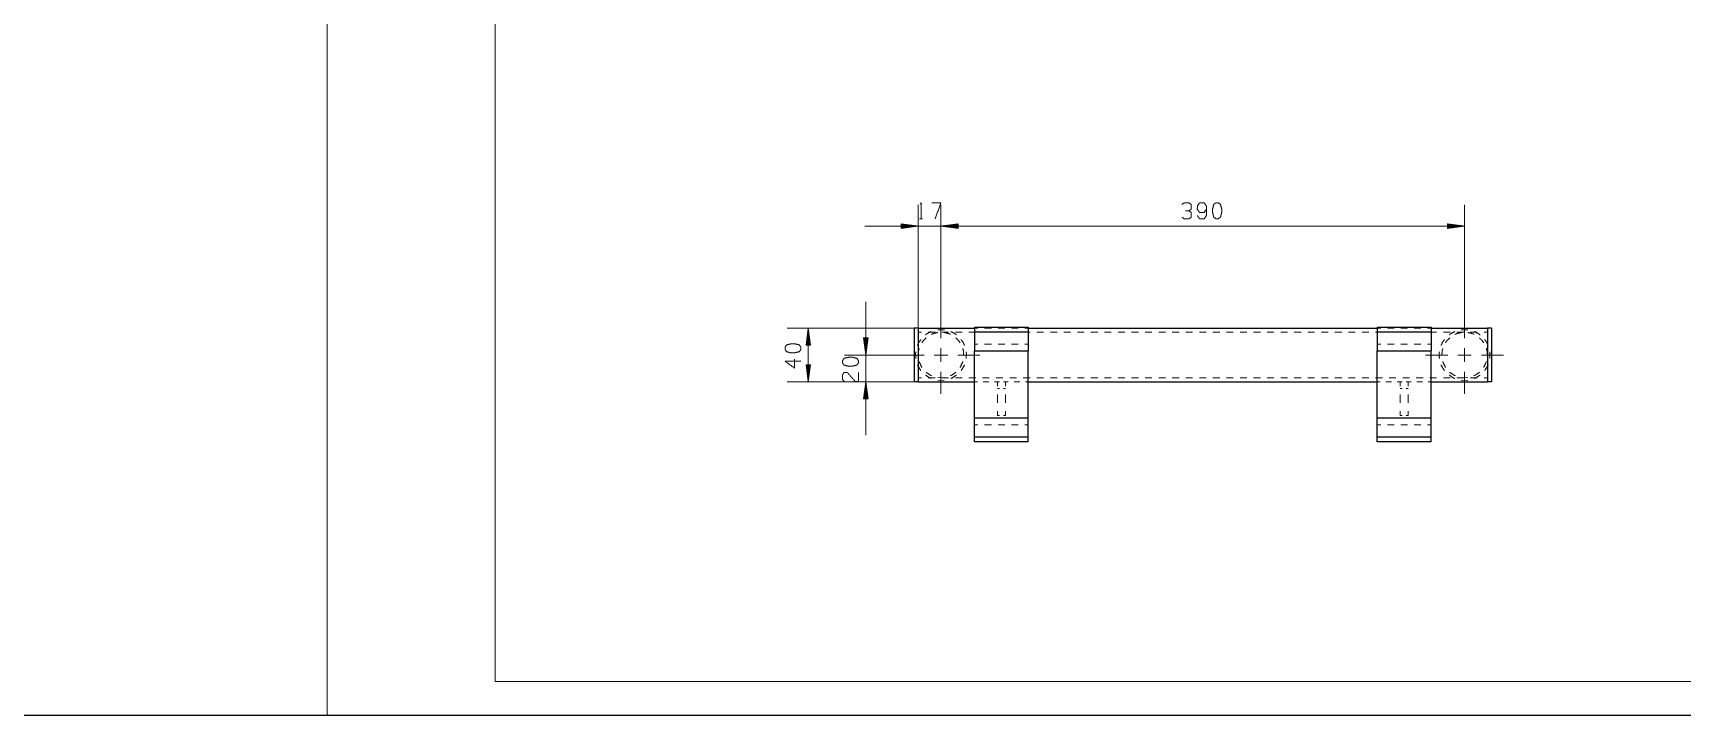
# Model space of a CAD drawing. Header units: millimetres. Extents: x 2210 to 79821, y -19430 to 2344.
# Drawn here: x 10473.2 to 10718.9, y 1492.8 to 1594.4 of the extents above; entities that cross this region are included whole.
import ezdxf

# ---------------------------------------------------------------- set-up
doc = ezdxf.new("R2010")
doc.units = ezdxf.units.MM
doc.layers.add('101', color=7, linetype='Continuous', true_color=0xffffff)

msp = doc.modelspace()

# ---------------------------------------------------------------- linework, layer by layer
msp.add_line((2209.78, 1492.82), (13049.16, 1492.82))
at = {"layer": '101', "color": 133, "linetype": 'Continuous', "lineweight": 18}
for p, q in [((10517.07, 1789.82), (10517.07, 1492.82)), ((10542.07, 1784.82), (10542.07, 1497.82)), ((10542.07, 1497.82), (10932.07, 1497.82)), ((10517.07, 1492.82), (10937.07, 1492.82))]:
    msp.add_line(p, q, dxfattribs=at)
at = {"layer": '101', "color": 22, "linetype": 'Continuous', "lineweight": 18}
for p, q in [((10605.1, 1550.44), (10605.1, 1568.81)), ((10608.5, 1552.24), (10608.5, 1568.81)), ((10608.5, 1552.24), (10608.5, 1568.81)), ((10686.5, 1552.24), (10686.5, 1568.81)), ((10597.16, 1565.64), (10616.44, 1565.64)), ((10602.56, 1565.97), (10602.59, 1565.97)), ((10602.56, 1565.97), (10602.59, 1565.97)), ((10602.56, 1565.97), (10602.56, 1565.3)), ((10605.1, 1565.64), (10602.56, 1565.97)), ((10602.56, 1565.92), (10602.98, 1565.92)), ((10602.56, 1565.86), (10603.36, 1565.86)), ((10602.56, 1565.81), (10603.75, 1565.81)), ((10602.56, 1565.76), (10604.14, 1565.76)), ((10602.56, 1565.71), (10604.52, 1565.71)), ((10602.56, 1565.66), (10604.91, 1565.66)), ((10602.56, 1565.3), (10605.1, 1565.64)), ((10602.56, 1565.61), (10604.91, 1565.61)), ((10602.56, 1565.56), (10604.52, 1565.56)), ((10602.56, 1565.51), (10604.14, 1565.51)), ((10602.56, 1565.46), (10603.75, 1565.46)), ((10602.56, 1565.41), (10603.36, 1565.41)), ((10602.56, 1565.36), (10602.98, 1565.36)), ((10602.56, 1565.31), (10602.59, 1565.31)), ((10602.56, 1565.31), (10602.59, 1565.31)), ((10611.04, 1565.97), (10608.5, 1565.64)), ((10611.04, 1565.97), (10608.5, 1565.64)), ((10608.5, 1565.64), (10611.04, 1565.3)), ((10608.5, 1565.64), (10686.5, 1565.64)), ((10608.5, 1565.64), (10611.04, 1565.3)), ((10611.04, 1565.66), (10608.69, 1565.66)), ((10611.04, 1565.66), (10608.69, 1565.66)), ((10611.04, 1565.61), (10608.69, 1565.61)), ((10611.04, 1565.61), (10608.69, 1565.61)), ((10611.04, 1565.71), (10609.08, 1565.71)), ((10611.04, 1565.71), (10609.08, 1565.71)), ((10611.04, 1565.56), (10609.08, 1565.56)), ((10611.04, 1565.56), (10609.08, 1565.56)), ((10611.04, 1565.76), (10609.47, 1565.76)), ((10611.04, 1565.76), (10609.47, 1565.76)), ((10611.04, 1565.51), (10609.47, 1565.51)), ((10611.04, 1565.51), (10609.47, 1565.51)), ((10611.04, 1565.81), (10609.85, 1565.81)), ((10611.04, 1565.81), (10609.85, 1565.81)), ((10611.04, 1565.46), (10609.85, 1565.46)), ((10611.04, 1565.46), (10609.85, 1565.46)), ((10611.04, 1565.86), (10610.24, 1565.86)), ((10611.04, 1565.86), (10610.24, 1565.86)), ((10611.04, 1565.41), (10610.24, 1565.41)), ((10611.04, 1565.41), (10610.24, 1565.41)), ((10611.04, 1565.92), (10610.62, 1565.92)), ((10611.04, 1565.92), (10610.62, 1565.92)), ((10611.04, 1565.36), (10610.62, 1565.36)), ((10611.04, 1565.36), (10610.62, 1565.36)), ((10611.04, 1565.97), (10611.01, 1565.97)), ((10611.04, 1565.97), (10611.01, 1565.97)), ((10611.04, 1565.97), (10611.01, 1565.97)), ((10611.04, 1565.97), (10611.01, 1565.97)), ((10611.04, 1565.31), (10611.01, 1565.31)), ((10611.04, 1565.31), (10611.01, 1565.31)), ((10611.04, 1565.31), (10611.01, 1565.31)), ((10611.04, 1565.31), (10611.01, 1565.31)), ((10611.04, 1565.3), (10611.04, 1565.97)), ((10611.04, 1565.3), (10611.04, 1565.97)), ((10683.96, 1565.97), (10683.99, 1565.97)), ((10683.96, 1565.97), (10683.99, 1565.97)), ((10683.96, 1565.97), (10683.96, 1565.3)), ((10686.5, 1565.64), (10683.96, 1565.97)), ((10683.96, 1565.92), (10684.38, 1565.92)), ((10683.96, 1565.86), (10684.76, 1565.86)), ((10683.96, 1565.81), (10685.15, 1565.81)), ((10683.96, 1565.76), (10685.54, 1565.76)), ((10683.96, 1565.71), (10685.92, 1565.71)), ((10683.96, 1565.66), (10686.31, 1565.66)), ((10683.96, 1565.3), (10686.5, 1565.64)), ((10683.96, 1565.61), (10686.31, 1565.61)), ((10683.96, 1565.56), (10685.92, 1565.56)), ((10683.96, 1565.51), (10685.54, 1565.51)), ((10683.96, 1565.46), (10685.15, 1565.46)), ((10683.96, 1565.41), (10684.76, 1565.41)), ((10683.96, 1565.36), (10684.38, 1565.36)), ((10683.96, 1565.31), (10683.99, 1565.31)), ((10683.96, 1565.31), (10683.99, 1565.31)), ((10597.3, 1534.5), (10597.3, 1554.37)), ((10604.5, 1550.44), (10585.56, 1550.44)), ((10588.73, 1550.44), (10588.4, 1547.9)), ((10588.71, 1547.9), (10588.71, 1550.24)), ((10589.07, 1547.9), (10588.73, 1550.44)), ((10588.73, 1542.44), (10588.73, 1550.44)), ((10588.76, 1547.9), (10588.76, 1550.24)), ((10588.4, 1547.9), (10588.4, 1547.93)), ((10588.4, 1547.9), (10588.4, 1547.93)), ((10588.4, 1547.9), (10589.07, 1547.9)), ((10588.45, 1547.9), (10588.45, 1548.31)), ((10588.51, 1547.9), (10588.51, 1548.7)), ((10588.56, 1547.9), (10588.56, 1549.09)), ((10588.61, 1547.9), (10588.61, 1549.47)), ((10588.66, 1547.9), (10588.66, 1549.86)), ((10588.81, 1547.9), (10588.81, 1549.86)), ((10588.86, 1547.9), (10588.86, 1549.47)), ((10588.91, 1547.9), (10588.91, 1549.09)), ((10588.96, 1547.9), (10588.96, 1548.7)), ((10589.01, 1547.9), (10589.01, 1548.31)), ((10589.06, 1547.9), (10589.06, 1547.93)), ((10589.06, 1547.9), (10589.06, 1547.93)), ((10596.97, 1548.98), (10596.97, 1548.94)), ((10596.97, 1548.98), (10596.97, 1548.94)), ((10596.97, 1548.98), (10597.3, 1546.44)), ((10597.64, 1548.98), (10596.97, 1548.98)), ((10597.02, 1548.98), (10597.02, 1548.56)), ((10597.07, 1548.98), (10597.07, 1548.17)), ((10597.13, 1548.98), (10597.13, 1547.79)), ((10597.18, 1548.98), (10597.18, 1547.4)), ((10597.23, 1548.98), (10597.23, 1547.02)), ((10597.28, 1548.98), (10597.28, 1546.63)), ((10597.3, 1546.44), (10597.64, 1548.98)), ((10597.33, 1548.98), (10597.33, 1546.63)), ((10597.38, 1548.98), (10597.38, 1547.02)), ((10597.43, 1548.98), (10597.43, 1547.4)), ((10597.48, 1548.98), (10597.48, 1547.79)), ((10597.53, 1548.98), (10597.53, 1548.17)), ((10597.58, 1548.98), (10597.58, 1548.56)), ((10597.63, 1548.98), (10597.63, 1548.94)), ((10597.63, 1548.98), (10597.63, 1548.94)), ((10602.7, 1546.44), (10594.13, 1546.44)), ((10588.4, 1544.98), (10588.4, 1544.95)), ((10588.4, 1544.98), (10588.4, 1544.95)), ((10588.4, 1544.98), (10588.73, 1542.44)), ((10589.07, 1544.98), (10588.4, 1544.98)), ((10588.45, 1544.98), (10588.45, 1544.56)), ((10588.51, 1544.98), (10588.51, 1544.17)), ((10588.56, 1544.98), (10588.56, 1543.79)), ((10588.61, 1544.98), (10588.61, 1543.4)), ((10588.66, 1544.98), (10588.66, 1543.02)), ((10588.71, 1544.98), (10588.71, 1542.63)), ((10588.73, 1542.44), (10589.07, 1544.98)), ((10588.76, 1544.98), (10588.76, 1542.63)), ((10588.81, 1544.98), (10588.81, 1543.02)), ((10588.86, 1544.98), (10588.86, 1543.4)), ((10588.91, 1544.98), (10588.91, 1543.79)), ((10588.96, 1544.98), (10588.96, 1544.17)), ((10589.01, 1544.98), (10589.01, 1544.56)), ((10589.06, 1544.98), (10589.06, 1544.95)), ((10589.06, 1544.98), (10589.06, 1544.95)), ((10604.5, 1542.44), (10585.56, 1542.44)), ((10604.5, 1542.44), (10594.13, 1542.44)), ((10597.3, 1542.44), (10596.97, 1539.9)), ((10597.02, 1539.9), (10597.02, 1540.31)), ((10597.07, 1539.9), (10597.07, 1540.7)), ((10597.13, 1539.9), (10597.13, 1541.09)), ((10597.18, 1539.9), (10597.18, 1541.47)), ((10597.23, 1539.9), (10597.23, 1541.86)), ((10597.28, 1539.9), (10597.28, 1542.24)), ((10597.64, 1539.9), (10597.3, 1542.44)), ((10597.33, 1539.9), (10597.33, 1542.24)), ((10597.38, 1539.9), (10597.38, 1541.86)), ((10597.43, 1539.9), (10597.43, 1541.47)), ((10597.48, 1539.9), (10597.48, 1541.09)), ((10597.53, 1539.9), (10597.53, 1540.7)), ((10597.58, 1539.9), (10597.58, 1540.31)), ((10596.97, 1539.9), (10596.97, 1539.93)), ((10596.97, 1539.9), (10596.97, 1539.93)), ((10596.97, 1539.9), (10597.64, 1539.9)), ((10597.63, 1539.9), (10597.63, 1539.93)), ((10597.63, 1539.9), (10597.63, 1539.93))]:
    msp.add_line(p, q, dxfattribs=at)
at = {"layer": '101', "color": 72, "linetype": 'Continuous', "lineweight": 18}
msp.add_line((10605.32, 1566.73), (10605.74, 1566.73), dxfattribs=at)
at = {"layer": '101', "color": 72, "linetype": 'Continuous', "lineweight": 25}
for p, q in [((10605.1, 1550.44), (10604.5, 1550.44)), ((10690.5, 1550.44), (10689.9, 1550.44)), ((10604.5, 1549.84), (10604.5, 1543.04)), ((10605.1, 1549.84), (10605.1, 1543.04)), ((10689.9, 1549.84), (10689.9, 1543.04)), ((10690.5, 1549.84), (10690.5, 1543.04)), ((10605.1, 1542.44), (10604.5, 1542.44)), ((10690.5, 1542.44), (10689.9, 1542.44))]:
    msp.add_line(p, q, dxfattribs=at)
at = {"layer": '101', "color": 92, "linetype": 'Continuous', "lineweight": 25}
for p, q in [((10605.1, 1550.44), (10613.5, 1550.44)), ((10613.5, 1550.57), (10613.5, 1549.87)), ((10613.5, 1550.57), (10621.5, 1550.57)), ((10621.5, 1550.57), (10621.5, 1549.87)), ((10621.5, 1550.44), (10673.5, 1550.44)), ((10673.5, 1550.57), (10673.5, 1549.87)), ((10673.5, 1550.57), (10681.5, 1550.57)), ((10681.5, 1550.57), (10681.5, 1549.87)), ((10681.5, 1550.44), (10689.9, 1550.44)), ((10605.1, 1549.84), (10605.1, 1543.04)), ((10613.5, 1549.87), (10613.5, 1547.62)), ((10613.5, 1549.87), (10621.5, 1549.87)), ((10621.5, 1549.87), (10621.5, 1547.62)), ((10673.5, 1549.87), (10673.5, 1547.62)), ((10673.5, 1549.87), (10681.5, 1549.87)), ((10681.5, 1549.87), (10681.5, 1547.62)), ((10689.9, 1549.84), (10689.9, 1543.04)), ((10613.5, 1538.04), (10613.5, 1547.04)), ((10613.5, 1547.04), (10621.5, 1547.04)), ((10621.5, 1538.04), (10621.5, 1547.04)), ((10673.5, 1538.04), (10673.5, 1547.04)), ((10673.5, 1547.04), (10681.5, 1547.04)), ((10681.5, 1538.04), (10681.5, 1547.04)), ((10605.1, 1542.44), (10613.5, 1542.44)), ((10621.5, 1542.44), (10673.5, 1542.44)), ((10681.5, 1542.44), (10689.9, 1542.44)), ((10621.5, 1537.04), (10613.5, 1537.04)), ((10613.5, 1534.21), (10613.5, 1536.45)), ((10621.5, 1534.21), (10621.5, 1536.45)), ((10681.5, 1537.04), (10673.5, 1537.04)), ((10673.5, 1534.21), (10673.5, 1536.45)), ((10681.5, 1534.21), (10681.5, 1536.45)), ((10613.5, 1533.5), (10613.5, 1534.21)), ((10621.5, 1534.21), (10613.5, 1534.21)), ((10621.5, 1533.5), (10613.5, 1533.5)), ((10621.5, 1533.5), (10621.5, 1534.21)), ((10673.5, 1533.5), (10673.5, 1534.21)), ((10681.5, 1534.21), (10673.5, 1534.21)), ((10681.5, 1533.5), (10673.5, 1533.5)), ((10681.5, 1533.5), (10681.5, 1534.21))]:
    msp.add_line(p, q, dxfattribs=at)
at = {"layer": '101', "color": 151, "linetype": 'Continuous', "lineweight": 18}
for p, q in [((10608.5, 1548.94), (10608.5, 1552.24)), ((10686.5, 1548.94), (10686.5, 1552.24)), ((10606, 1546.44), (10602.7, 1546.44)), ((10607.5, 1546.44), (10609.5, 1546.44)), ((10608.5, 1545.44), (10608.5, 1547.44)), ((10611, 1546.44), (10614.3, 1546.44)), ((10684, 1546.44), (10680.7, 1546.44)), ((10685.5, 1546.44), (10687.5, 1546.44)), ((10686.5, 1545.44), (10686.5, 1547.44)), ((10689, 1546.44), (10692.3, 1546.44)), ((10608.5, 1543.94), (10608.5, 1540.64)), ((10686.5, 1543.94), (10686.5, 1540.64))]:
    msp.add_line(p, q, dxfattribs=at)
at = {"layer": '101', "color": 53, "linetype": 'Continuous', "lineweight": 18}
for p, q in [((10613.5, 1550.44), (10614, 1550.44)), ((10615, 1550.44), (10616, 1550.44)), ((10617, 1550.44), (10618, 1550.44)), ((10619, 1550.44), (10620, 1550.44)), ((10621, 1550.44), (10621.5, 1550.44)), ((10673.5, 1550.44), (10674, 1550.44)), ((10675, 1550.44), (10676, 1550.44)), ((10677, 1550.44), (10678, 1550.44)), ((10679, 1550.44), (10680, 1550.44)), ((10681, 1550.44), (10681.5, 1550.44)), ((10605.1, 1549.84), (10605.61, 1549.84)), ((10606.61, 1549.84), (10607.62, 1549.84)), ((10608.63, 1549.84), (10609.64, 1549.84)), ((10610.65, 1549.84), (10611.66, 1549.84)), ((10612.67, 1549.84), (10613.68, 1549.84)), ((10613.5, 1548.04), (10614, 1548.04)), ((10614.69, 1549.84), (10615.7, 1549.84)), ((10615, 1548.04), (10616, 1548.04)), ((10616.71, 1549.84), (10617.72, 1549.84)), ((10617, 1548.04), (10618, 1548.04)), ((10618.73, 1549.84), (10619.74, 1549.84)), ((10619, 1548.04), (10620, 1548.04)), ((10620.75, 1549.84), (10621.76, 1549.84)), ((10621, 1548.04), (10621.5, 1548.04)), ((10622.77, 1549.84), (10623.78, 1549.84)), ((10624.79, 1549.84), (10625.8, 1549.84)), ((10626.81, 1549.84), (10627.81, 1549.84)), ((10628.82, 1549.84), (10629.83, 1549.84)), ((10630.84, 1549.84), (10631.85, 1549.84)), ((10632.86, 1549.84), (10633.87, 1549.84)), ((10634.88, 1549.84), (10635.89, 1549.84)), ((10636.9, 1549.84), (10637.91, 1549.84)), ((10638.92, 1549.84), (10639.93, 1549.84)), ((10640.94, 1549.84), (10641.95, 1549.84)), ((10642.96, 1549.84), (10643.97, 1549.84)), ((10644.98, 1549.84), (10645.99, 1549.84)), ((10647, 1549.84), (10648.01, 1549.84)), ((10649.01, 1549.84), (10650.02, 1549.84)), ((10651.03, 1549.84), (10652.04, 1549.84)), ((10653.05, 1549.84), (10654.06, 1549.84)), ((10655.07, 1549.84), (10656.08, 1549.84)), ((10657.09, 1549.84), (10658.1, 1549.84)), ((10659.11, 1549.84), (10660.12, 1549.84)), ((10661.13, 1549.84), (10662.14, 1549.84)), ((10663.15, 1549.84), (10664.16, 1549.84)), ((10665.17, 1549.84), (10666.18, 1549.84)), ((10667.19, 1549.84), (10668.2, 1549.84)), ((10669.21, 1549.84), (10670.21, 1549.84)), ((10671.22, 1549.84), (10672.23, 1549.84)), ((10673.24, 1549.84), (10674.25, 1549.84)), ((10673.5, 1548.04), (10674, 1548.04)), ((10675, 1548.04), (10676, 1548.04)), ((10675.26, 1549.84), (10676.27, 1549.84)), ((10677, 1548.04), (10678, 1548.04)), ((10677.28, 1549.84), (10678.29, 1549.84)), ((10679, 1548.04), (10680, 1548.04)), ((10679.3, 1549.84), (10680.31, 1549.84)), ((10681, 1548.04), (10681.5, 1548.04)), ((10681.32, 1549.84), (10682.33, 1549.84)), ((10683.34, 1549.84), (10684.35, 1549.84)), ((10685.36, 1549.84), (10686.37, 1549.84)), ((10687.38, 1549.84), (10688.39, 1549.84)), ((10689.4, 1549.84), (10689.9, 1549.84)), ((10605.1, 1543.04), (10605.61, 1543.04)), ((10606.61, 1543.04), (10607.62, 1543.04)), ((10608.02, 1543.1), (10608.5, 1543.04)), ((10608.5, 1543.04), (10608.98, 1543.1)), ((10608.63, 1543.04), (10609.64, 1543.04)), ((10610.65, 1543.04), (10611.66, 1543.04)), ((10612.67, 1543.04), (10613.68, 1543.04)), ((10614.69, 1543.04), (10615.7, 1543.04)), ((10616.71, 1543.04), (10617.72, 1543.04)), ((10618.73, 1543.04), (10619.74, 1543.04)), ((10620.75, 1543.04), (10621.76, 1543.04)), ((10622.77, 1543.04), (10623.78, 1543.04)), ((10624.79, 1543.04), (10625.8, 1543.04)), ((10626.81, 1543.04), (10627.81, 1543.04)), ((10628.82, 1543.04), (10629.83, 1543.04)), ((10630.84, 1543.04), (10631.85, 1543.04)), ((10632.86, 1543.04), (10633.87, 1543.04)), ((10634.88, 1543.04), (10635.89, 1543.04)), ((10636.9, 1543.04), (10637.91, 1543.04)), ((10638.92, 1543.04), (10639.93, 1543.04)), ((10640.94, 1543.04), (10641.95, 1543.04)), ((10642.96, 1543.04), (10643.97, 1543.04)), ((10644.98, 1543.04), (10645.99, 1543.04)), ((10647, 1543.04), (10648.01, 1543.04)), ((10649.01, 1543.04), (10650.02, 1543.04)), ((10651.03, 1543.04), (10652.04, 1543.04)), ((10653.05, 1543.04), (10654.06, 1543.04)), ((10655.07, 1543.04), (10656.08, 1543.04)), ((10657.09, 1543.04), (10658.1, 1543.04)), ((10659.11, 1543.04), (10660.12, 1543.04)), ((10661.13, 1543.04), (10662.14, 1543.04)), ((10663.15, 1543.04), (10664.16, 1543.04)), ((10665.17, 1543.04), (10666.18, 1543.04)), ((10667.19, 1543.04), (10668.2, 1543.04)), ((10669.21, 1543.04), (10670.21, 1543.04)), ((10671.22, 1543.04), (10672.23, 1543.04)), ((10673.24, 1543.04), (10674.25, 1543.04)), ((10675.26, 1543.04), (10676.27, 1543.04)), ((10677.28, 1543.04), (10678.29, 1543.04)), ((10679.3, 1543.04), (10680.31, 1543.04)), ((10681.32, 1543.04), (10682.33, 1543.04)), ((10683.34, 1543.04), (10684.35, 1543.04)), ((10685.36, 1543.04), (10686.37, 1543.04)), ((10686.02, 1543.1), (10686.5, 1543.04)), ((10686.5, 1543.04), (10686.98, 1543.1)), ((10687.38, 1543.04), (10688.39, 1543.04)), ((10689.4, 1543.04), (10689.9, 1543.04)), ((10608.01, 1542.69), (10608.5, 1542.64)), ((10608.5, 1542.64), (10608.99, 1542.69)), ((10613.5, 1542.44), (10613.93, 1542.44)), ((10614.78, 1542.44), (10615.63, 1542.44)), ((10616.48, 1542.44), (10616.9, 1542.44)), ((10617.2, 1542.44), (10616.9, 1542.44)), ((10616.9, 1541.81), (10616.9, 1542.44)), ((10617.2, 1541.44), (10616.9, 1541.44)), ((10616.9, 1539.31), (10616.9, 1540.56)), ((10618.1, 1542.44), (10617.8, 1542.44)), ((10618.1, 1541.44), (10617.8, 1541.44)), ((10618.1, 1542.44), (10618.53, 1542.44)), ((10618.1, 1541.81), (10618.1, 1542.44)), ((10618.1, 1539.31), (10618.1, 1540.56)), ((10619.38, 1542.44), (10620.23, 1542.44)), ((10621.08, 1542.44), (10621.5, 1542.44)), ((10673.5, 1542.44), (10673.92, 1542.44)), ((10674.77, 1542.44), (10675.62, 1542.44)), ((10676.47, 1542.44), (10676.9, 1542.44)), ((10677.2, 1542.44), (10676.9, 1542.44)), ((10676.9, 1542.44), (10676.9, 1541.81)), ((10677.2, 1541.44), (10676.9, 1541.44)), ((10676.9, 1540.56), (10676.9, 1539.31)), ((10678.1, 1542.44), (10677.8, 1542.44)), ((10678.1, 1541.44), (10677.8, 1541.44)), ((10678.1, 1542.44), (10678.53, 1542.44)), ((10678.1, 1542.44), (10678.1, 1541.81)), ((10678.1, 1540.56), (10678.1, 1539.31)), ((10679.38, 1542.44), (10680.23, 1542.44)), ((10681.08, 1542.44), (10681.5, 1542.44)), ((10686.01, 1542.69), (10686.5, 1542.64)), ((10686.5, 1542.64), (10686.99, 1542.69)), ((10616.9, 1537.44), (10616.9, 1538.06)), ((10618.1, 1537.44), (10618.1, 1538.06)), ((10676.9, 1538.06), (10676.9, 1537.44)), ((10678.1, 1538.06), (10678.1, 1537.44)), ((10614, 1536.04), (10613.5, 1536.04)), ((10616, 1536.04), (10615, 1536.04)), ((10617.2, 1537.44), (10616.9, 1537.44)), ((10618, 1536.04), (10617, 1536.04)), ((10618.1, 1537.44), (10617.8, 1537.44)), ((10620, 1536.04), (10619, 1536.04)), ((10621.5, 1536.04), (10621, 1536.04)), ((10674, 1536.04), (10673.5, 1536.04)), ((10676, 1536.04), (10675, 1536.04)), ((10677.2, 1537.44), (10676.9, 1537.44)), ((10678, 1536.04), (10677, 1536.04)), ((10678.1, 1537.44), (10677.8, 1537.44)), ((10680, 1536.04), (10679, 1536.04)), ((10681.5, 1536.04), (10681, 1536.04))]:
    msp.add_line(p, q, dxfattribs=at)
at = {"layer": '101', "color": 72, "linetype": 'Continuous', "lineweight": 18}
for points, knots in [([(10605.39, 1568.9), (10605.53, 1569.1), (10605.53, 1566.73)], [0, 0, 0.09349, 1, 1]), ([(10607.63, 1566.73), (10608.48, 1569.1), (10607.14, 1569.1)], [0, 0, 0.652471, 1, 1]), ([(10645.43, 1567.93), (10645.76, 1568.15), (10645.76, 1568.88), (10645.43, 1569.1), (10644.74, 1569.1), (10644.4, 1568.88)], [0, 0, 0.153874, 0.429851, 0.583725, 0.846125, 1, 1]), ([(10644.42, 1566.95), (10644.74, 1566.73), (10645.43, 1566.73), (10645.76, 1566.95), (10645.76, 1567.68), (10645.43, 1567.93), (10644.92, 1567.93)], [0, 0, 0.12412, 0.34369, 0.472447, 0.703377, 0.836731, 1, 1]), ([(10646.7, 1567.2), (10647.02, 1566.73), (10647.71, 1566.73), (10648.04, 1567.2), (10648.04, 1568.63), (10647.71, 1569.1), (10647.02, 1569.1), (10646.7, 1568.63), (10646.68, 1568.15), (10647.02, 1567.68), (10647.71, 1567.68), (10648.04, 1568.15)], [0, 0, 0.076856, 0.169525, 0.247728, 0.439296, 0.5175, 0.610168, 0.687025, 0.750925, 0.829128, 0.921797, 1, 1]), ([(10649.8, 1566.73), (10650.14, 1566.98), (10650.32, 1567.68), (10650.32, 1568.15), (10650.14, 1568.88), (10649.8, 1569.1), (10649.47, 1569.1), (10649.13, 1568.88), (10648.96, 1568.15), (10648.97, 1567.68), (10649.13, 1566.98), (10649.47, 1566.73), (10649.8, 1566.73)], [0, 0, 0.067526, 0.183971, 0.260583, 0.380942, 0.446141, 0.500306, 0.565504, 0.685863, 0.762529, 0.87831, 0.945835, 1, 1]), ([(10587.64, 1547.6), (10587.39, 1547.94), (10586.69, 1548.12), (10586.22, 1548.12), (10585.49, 1547.94), (10585.27, 1547.6), (10585.27, 1547.27), (10585.49, 1546.93), (10586.22, 1546.75), (10586.69, 1546.77), (10587.39, 1546.93), (10587.64, 1547.27), (10587.64, 1547.6)], [0, 0, 0.067526, 0.183971, 0.260584, 0.380943, 0.446141, 0.500306, 0.565504, 0.685863, 0.762529, 0.878309, 0.945835, 1, 1]), ([(10586.69, 1545.84), (10586.69, 1544.5), (10585.27, 1545.5), (10587.64, 1545.5)], [0, 0, 0.245869, 0.565295, 1, 1]), ([(10596.21, 1545.6), (10595.96, 1545.94), (10595.26, 1546.12), (10594.79, 1546.12), (10594.06, 1545.94), (10593.84, 1545.6), (10593.84, 1545.27), (10594.06, 1544.93), (10594.79, 1544.75), (10595.26, 1544.77), (10595.96, 1544.93), (10596.21, 1545.27), (10596.21, 1545.6)], [0, 0, 0.067526, 0.183971, 0.260583, 0.380943, 0.446141, 0.500306, 0.565505, 0.685864, 0.762529, 0.87831, 0.945835, 1, 1]), ([(10594.06, 1542.5), (10593.84, 1542.81), (10593.84, 1543.5), (10594.06, 1543.84), (10594.54, 1543.84), (10595.74, 1542.48), (10596.21, 1542.5), (10596.21, 1543.84)], [0, 0, 0.069693, 0.192978, 0.265275, 0.350228, 0.674741, 0.759752, 1, 1])]:
    msp.add_open_spline(points, degree=1, knots=knots, dxfattribs=at)
at = {"layer": '101', "color": 72, "linetype": 'Continuous', "lineweight": 25}
for points in [[(10604.5, 1550.44), (10604.5, 1549.84)], [(10605.1, 1550.44), (10605.1, 1549.84)], [(10689.9, 1550.44), (10689.9, 1549.84)], [(10690.5, 1550.44), (10690.5, 1549.84)], [(10604.5, 1543.04), (10604.5, 1542.44)], [(10605.1, 1543.04), (10605.1, 1542.44)], [(10689.9, 1543.04), (10689.9, 1542.44)], [(10690.5, 1543.04), (10690.5, 1542.44)]]:
    msp.add_open_spline(points, degree=1, dxfattribs=at)
at = {"layer": '101', "color": 92, "linetype": 'Continuous', "lineweight": 25}
for points in [[(10605.1, 1550.44), (10605.1, 1549.84)], [(10689.9, 1550.44), (10689.9, 1549.84)], [(10613.5, 1547.62), (10613.5, 1547.04)], [(10621.5, 1547.62), (10621.5, 1547.04)], [(10673.5, 1547.62), (10673.5, 1547.04)], [(10681.5, 1547.62), (10681.5, 1547.04)], [(10605.1, 1543.04), (10605.1, 1542.44)], [(10689.9, 1543.04), (10689.9, 1542.44)], [(10613.5, 1536.45), (10613.5, 1537.04)], [(10621.5, 1536.45), (10621.5, 1537.04)], [(10673.5, 1536.45), (10673.5, 1537.04)], [(10681.5, 1536.45), (10681.5, 1537.04)]]:
    msp.add_open_spline(points, degree=1, dxfattribs=at)
at = {"layer": '101', "color": 53, "linetype": 'Continuous', "lineweight": 18}
for points, knots in [([(10609, 1550.2), (10608.94, 1550.21), (10608.06, 1550.21), (10608.01, 1550.2)], [0, 0, 0.055559, 0.944441, 1, 1]), ([(10687, 1550.2), (10686.94, 1550.21), (10686.06, 1550.21), (10686.01, 1550.2)], [0, 0, 0.055559, 0.944441, 1, 1]), ([(10605.51, 1548.73), (10605.21, 1548.34), (10605.01, 1547.88)], [0, 0, 0.500002, 1, 1]), ([(10606.29, 1548.99), (10605.88, 1548.6), (10605.66, 1548.26)], [0, 0, 0.580004, 1, 1]), ([(10607.05, 1549.93), (10606.41, 1549.61), (10606.2, 1549.43)], [0, 0, 0.722224, 1, 1]), ([(10608.02, 1549.8), (10607.25, 1549.6), (10607.1, 1549.51)], [0, 0, 0.819997, 1, 1]), ([(10609.9, 1549.51), (10609.75, 1549.6), (10608.98, 1549.8)], [0, 0, 0.180003, 1, 1]), ([(10610.8, 1549.43), (10610.59, 1549.61), (10609.95, 1549.93)], [0, 0, 0.277782, 1, 1]), ([(10611.34, 1548.26), (10611.12, 1548.6), (10610.71, 1548.99)], [0, 0, 0.42, 1, 1]), ([(10611.99, 1547.88), (10611.79, 1548.34), (10611.5, 1548.73)], [0, 0, 0.499998, 1, 1]), ([(10683.51, 1548.73), (10683.21, 1548.34), (10683.01, 1547.88)], [0, 0, 0.499997, 1, 1]), ([(10684.29, 1548.99), (10683.88, 1548.6), (10683.66, 1548.26)], [0, 0, 0.579997, 1, 1]), ([(10685.05, 1549.93), (10684.41, 1549.61), (10684.2, 1549.43)], [0, 0, 0.722224, 1, 1]), ([(10686.02, 1549.8), (10685.25, 1549.6), (10685.1, 1549.51)], [0, 0, 0.819997, 1, 1]), ([(10687.9, 1549.51), (10687.75, 1549.6), (10686.98, 1549.8)], [0, 0, 0.179993, 1, 1]), ([(10688.8, 1549.43), (10688.59, 1549.61), (10687.95, 1549.93)], [0, 0, 0.277776, 1, 1]), ([(10689.34, 1548.26), (10689.12, 1548.6), (10688.71, 1548.99)], [0, 0, 0.419996, 1, 1]), ([(10689.99, 1547.88), (10689.79, 1548.34), (10689.5, 1548.73)], [0, 0, 0.500003, 1, 1]), ([(10604.75, 1546.93), (10604.71, 1546.66), (10604.75, 1545.94)], [0, 0, 0.277778, 1, 1]), ([(10605.26, 1547.39), (10605.16, 1547.07), (10605.12, 1546.44)], [0, 0, 0.340001, 1, 1]), ([(10605.25, 1545.48), (10605.27, 1545.39), (10605.63, 1544.62), (10605.64, 1544.6)], [0, 0, 0.099999, 0.979998, 1, 1]), ([(10611.36, 1544.6), (10611.37, 1544.62), (10611.73, 1545.39), (10611.75, 1545.48)], [0, 0, 0.020002, 0.900001, 1, 1]), ([(10611.88, 1546.44), (10611.84, 1547.07), (10611.74, 1547.39)], [0, 0, 0.659999, 1, 1]), ([(10612.25, 1545.94), (10612.29, 1546.66), (10612.25, 1546.93)], [0, 0, 0.722222, 1, 1]), ([(10682.75, 1546.93), (10682.71, 1546.66), (10682.75, 1545.94)], [0, 0, 0.27778, 1, 1]), ([(10683.26, 1547.39), (10683.16, 1547.07), (10683.12, 1546.44)], [0, 0, 0.340001, 1, 1]), ([(10683.25, 1545.48), (10683.27, 1545.39), (10683.63, 1544.62), (10683.64, 1544.6)], [0, 0, 0.099999, 0.979998, 1, 1]), ([(10689.36, 1544.6), (10689.37, 1544.62), (10689.73, 1545.39), (10689.75, 1545.48)], [0, 0, 0.019996, 0.900001, 1, 1]), ([(10689.88, 1546.44), (10689.84, 1547.07), (10689.74, 1547.39)], [0, 0, 0.659997, 1, 1]), ([(10690.25, 1545.94), (10690.29, 1546.66), (10690.25, 1546.93)], [0, 0, 0.722222, 1, 1]), ([(10605, 1544.98), (10605.01, 1544.93), (10605.45, 1544.17), (10605.49, 1544.13)], [0, 0, 0.055556, 0.94444, 1, 1]), ([(10606.2, 1543.44), (10606.8, 1543.04), (10607.05, 1542.95)], [0, 0, 0.722221, 1, 1]), ([(10606.28, 1543.88), (10606.86, 1543.46), (10607.1, 1543.36)], [0, 0, 0.740008, 1, 1]), ([(10609.9, 1543.36), (10610.14, 1543.46), (10610.72, 1543.88)], [0, 0, 0.260001, 1, 1]), ([(10609.95, 1542.95), (10610.21, 1543.04), (10610.8, 1543.44)], [0, 0, 0.277779, 1, 1]), ([(10611.51, 1544.13), (10611.55, 1544.17), (10611.99, 1544.93), (10612.01, 1544.98)], [0, 0, 0.05556, 0.944444, 1, 1]), ([(10683, 1544.98), (10683.01, 1544.93), (10683.45, 1544.17), (10683.49, 1544.13)], [0, 0, 0.055556, 0.94444, 1, 1]), ([(10684.2, 1543.44), (10684.8, 1543.04), (10685.05, 1542.95)], [0, 0, 0.722229, 1, 1]), ([(10684.28, 1543.88), (10684.86, 1543.46), (10685.1, 1543.36)], [0, 0, 0.739999, 1, 1]), ([(10687.9, 1543.36), (10688.14, 1543.46), (10688.72, 1543.88)], [0, 0, 0.259999, 1, 1]), ([(10687.95, 1542.95), (10688.21, 1543.04), (10688.8, 1543.44)], [0, 0, 0.277779, 1, 1]), ([(10689.51, 1544.13), (10689.55, 1544.17), (10689.99, 1544.93), (10690.01, 1544.98)], [0, 0, 0.055553, 0.944441, 1, 1])]:
    msp.add_open_spline(points, degree=1, knots=knots, dxfattribs=at)
at = {"layer": '101', "color": 92, "linetype": 'Continuous', "lineweight": 25}
for points in [[(10613.5, 1537.04), (10613.5, 1537.17), (10613.5, 1538.04)], [(10621.5, 1537.04), (10621.5, 1537.17), (10621.5, 1538.04)], [(10673.5, 1537.04), (10673.5, 1537.17), (10673.5, 1538.04)], [(10681.5, 1537.04), (10681.5, 1537.17), (10681.5, 1538.04)]]:
    msp.add_open_spline(points, degree=1, knots=[0, 0, 0.133972, 1, 1], dxfattribs=at)

doc.saveas('drawing.dxf')
